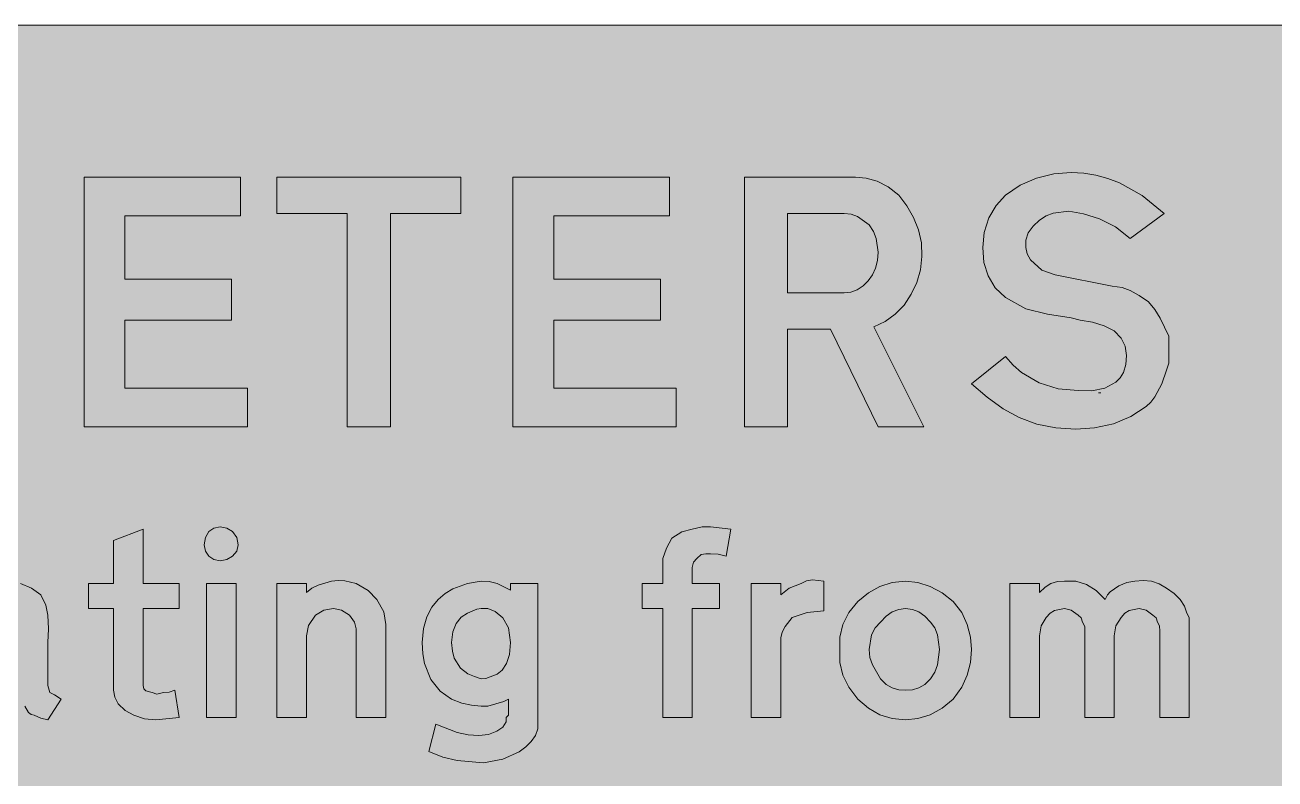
# Model space of a CAD drawing. Header units: metres. Extents: x 10 to 559, y 12 to 260.
# Drawn here: x 169.9 to 269.1, y 200.3 to 260.1 of the extents above; entities that cross this region are included whole.
import ezdxf

# ---------------------------------------------------------------- set-up
doc = ezdxf.new("R2010")
doc.units = ezdxf.units.M
for name, color, linetype, true_color in [('FILL_BLUE_0000FF', 7, 'Continuous', 0x0000ff), ('FILL_WHITE_FFFFFF', 7, 'Continuous', 0xffffff), ('STROKE_WHITE_FFFFFF', 7, 'Continuous', 0xffffff)]:
    doc.layers.add(name, color=color, linetype=linetype, true_color=true_color)

msp = doc.modelspace()

# ---------------------------------------------------------------- hatches: boundary and pattern name
at = {"layer": 'FILL_BLUE_0000FF', "true_color": 0x0000ff}
h = msp.add_hatch(color=7, dxfattribs=at)
h.dxf.hatch_style = 1
h.paths.add_polyline_path([(553.76, 259.97), (555.08, 259.58), (556.32, 258.96), (557.46, 258.12), (558.3, 256.98), (558.92, 255.74), (559.31, 254.42), (559.44, 253.08), (559.44, 19.26), (559.31, 17.91), (558.9, 16.56), (558.25, 15.32), (557.46, 14.22), (556.29, 13.28), (555.01, 12.6), (553.69, 12.2), (552.42, 12.06), (17.28, 12.06), (16.04, 12.2), (14.78, 12.6), (13.56, 13.28), (12.42, 14.22), (11.48, 15.36), (10.8, 16.61), (10.4, 17.92), (10.26, 19.26), (10.26, 253.08), (10.4, 254.41), (10.8, 255.6), (11.48, 256.93), (12.42, 258.12), (13.52, 259.07), (14.76, 259.74), (16.09, 259.99), (17.28, 260.1), (552.42, 260.1), (553.76, 259.97)])
at = {"layer": 'FILL_WHITE_FFFFFF', "true_color": 0xffffff}
h = msp.add_hatch(color=7, dxfattribs=at)
h.dxf.hatch_style = 1
h.paths.add_polyline_path([(174.6, 248.04), (187.02, 248.04), (187.02, 244.98), (177.84, 244.98), (177.84, 239.94), (186.3, 239.94), (186.3, 236.7), (177.84, 236.7), (177.84, 231.3), (187.56, 231.3), (187.56, 228.24), (174.6, 228.24), (174.6, 248.04)])
h = msp.add_hatch(color=7, dxfattribs=at)
h.dxf.hatch_style = 1
h.paths.add_polyline_path([(204.48, 245.16), (198.9, 245.16), (198.9, 228.24), (195.48, 228.24), (195.48, 245.16), (189.9, 245.16), (189.9, 248.04), (204.48, 248.04), (204.48, 245.16)])
h = msp.add_hatch(color=7, dxfattribs=at)
h.dxf.hatch_style = 1
h.paths.add_polyline_path([(208.62, 248.04), (221.04, 248.04), (221.04, 244.98), (211.86, 244.98), (211.86, 239.94), (220.32, 239.94), (220.32, 236.7), (211.86, 236.7), (211.86, 231.3), (221.58, 231.3), (221.58, 228.24), (208.62, 228.24), (208.62, 248.04)])
h = msp.add_hatch(color=7, dxfattribs=at)
h.dxf.hatch_style = 1
h.paths.add_polyline_path([(235.8, 248.04), (236.64, 247.97), (237.51, 247.73), (238.38, 247.28), (239.22, 246.6), (239.86, 245.76), (240.39, 244.85), (240.79, 243.87), (241.02, 242.82), (241.06, 241.74), (240.94, 240.69), (240.65, 239.68), (240.21, 238.75), (239.64, 237.9), (238.94, 237.18), (238.14, 236.59), (237.24, 236.16), (241.2, 228.24), (237.6, 228.24), (233.82, 235.98), (230.4, 235.98), (230.4, 228.24), (226.98, 228.24), (226.98, 248.04), (235.8, 248.04)])
h.paths.add_polyline_path([(235.43, 238.93), (235.93, 239.11), (236.39, 239.41), (236.79, 239.81), (237.13, 240.28), (237.38, 240.83), (237.54, 241.44), (237.6, 242.1), (237.44, 243.18), (237.22, 243.72), (236.88, 244.26), (235.96, 244.91), (235.44, 245.1), (234.9, 245.16), (230.4, 245.16), (230.4, 238.86), (234.9, 238.86), (235.43, 238.93)], flags=16)
h = msp.add_hatch(color=7, dxfattribs=at)
h.dxf.hatch_style = 1
h.paths.add_polyline_path([(260.64, 233.28), (260.46, 232.74), (260.1, 231.66), (259.54, 230.62), (259.21, 230.19), (258.84, 229.86), (257.64, 229.05), (256.25, 228.49), (254.76, 228.16), (253.26, 228.06), (251.68, 228.16), (250.18, 228.46), (248.78, 228.97), (247.5, 229.68), (246.24, 230.6), (244.98, 231.66), (247.68, 233.82), (248.3, 233.14), (248.96, 232.56), (250.36, 231.73), (251.86, 231.26), (253.44, 231.12), (254.53, 231.09), (255.58, 231.3), (256.45, 231.78), (256.79, 232.13), (257.04, 232.56), (257.24, 233.18), (257.29, 233.91), (257.17, 234.64), (256.86, 235.26), (256.3, 235.84), (255.51, 236.25), (254.58, 236.53), (253.62, 236.7), (252.9, 236.88), (251.03, 237.17), (249.3, 237.6), (247.68, 238.5), (246.87, 239.27), (246.31, 240.21), (245.98, 241.28), (245.88, 242.46), (246.01, 243.66), (246.37, 244.8), (246.94, 245.8), (247.68, 246.6), (248.85, 247.41), (250.15, 247.97), (251.53, 248.3), (252.9, 248.4), (253.9, 248.35), (254.86, 248.2), (255.8, 247.94), (256.72, 247.59), (258.52, 246.58), (260.28, 245.16), (257.58, 243.18), (256.42, 244.1), (255.15, 244.73), (253.88, 245.13), (252.72, 245.34), (251.48, 245.18), (250.92, 244.96), (250.38, 244.62), (249.88, 244.16), (249.5, 243.61), (249.29, 243.03), (249.3, 242.46), (249.4, 241.95), (249.66, 241.49), (250.56, 240.66), (251.64, 240.3), (256.14, 239.4), (256.93, 239.29), (257.58, 239.04), (258.3, 238.66), (259.02, 238.14), (259.53, 237.54), (259.96, 236.86), (260.64, 235.44), (260.64, 234), (260.64, 233.82), (260.64, 233.75), (260.64, 233.64), (260.64, 233.28)])
h = msp.add_hatch(color=7, dxfattribs=at)
h.dxf.hatch_style = 1
h.paths.add_polyline_path([(179.34, 207.48), (179.5, 207.32), (180, 207.18), (180.38, 207.05), (180.9, 207.18), (181.35, 207.2), (181.8, 207.36), (182.16, 205.2), (180.29, 205.02), (179.4, 205.1), (178.56, 205.38), (177.86, 205.76), (177.3, 206.28), (177.05, 206.82), (176.94, 207.36), (176.94, 213.84), (174.96, 213.84), (174.96, 215.82), (176.94, 215.82), (176.94, 219.24), (179.28, 220.14), (179.28, 215.82), (182.16, 215.82), (182.16, 213.84), (179.28, 213.84), (179.28, 207.72), (179.34, 207.48)])
h = msp.add_hatch(color=7, dxfattribs=at)
h.dxf.hatch_style = 1
h.paths.add_polyline_path([(186.72, 218.38), (186.39, 217.98), (185.93, 217.72), (185.4, 217.62), (184.9, 217.72), (184.5, 217.98), (184.24, 218.38), (184.14, 218.88), (184.24, 219.48), (184.5, 219.94), (184.9, 220.22), (185.4, 220.32), (185.93, 220.22), (186.39, 219.94), (186.72, 219.48), (186.84, 218.88), (186.72, 218.38)])
h = msp.add_hatch(color=7, dxfattribs=at)
h.dxf.hatch_style = 1
h.paths.add_polyline_path([(222.84, 205.2), (220.5, 205.2), (220.5, 213.84), (218.88, 213.84), (218.88, 215.82), (220.5, 215.82), (220.5, 217.8), (220.79, 218.61), (221.22, 219.42), (222.03, 219.91), (222.84, 220.14), (223.63, 220.3), (224.28, 220.32), (225.9, 220.14), (225.54, 217.98), (224.91, 218.14), (224.28, 218.16), (224.1, 218.16), (223.92, 218.16), (223.56, 218.11), (223.2, 217.8), (222.95, 217.51), (222.84, 217.08), (222.84, 215.82), (225, 215.82), (225, 213.84), (222.84, 213.84), (222.84, 205.2)])
h = msp.add_hatch(color=7, dxfattribs=at)
h.dxf.hatch_style = 1
h.paths.add_polyline_path([(163.89, 215.21), (164.34, 215.46), (164.88, 215.71), (165.42, 215.82), (166.32, 216.07), (167.22, 216.18), (168.39, 216.13), (168.99, 216.03), (169.56, 215.82), (170.44, 215.44), (171.18, 214.92), (171.58, 214.11), (171.72, 213.3), (171.79, 212.22), (171.72, 211.14), (171.72, 207.72), (171.9, 207.18), (172.26, 207), (172.8, 206.64), (171.72, 205.02), (171.18, 205.13), (170.64, 205.38), (170.4, 205.44), (170.21, 205.6), (169.92, 206.1), (169.27, 205.58), (168.48, 205.2), (167.49, 205.04), (166.5, 205.02), (165.69, 205.13), (164.88, 205.38), (164.25, 205.78), (163.62, 206.46), (163.21, 207.29), (163.08, 208.26), (163.21, 209.34), (163.62, 210.42), (164.43, 210.94), (165.24, 211.32), (166.68, 211.68), (167.76, 211.68), (169.56, 211.86), (169.56, 212.4), (169.56, 212.94), (169.2, 213.48), (168.82, 213.88), (168.3, 214.02), (167.49, 214.15), (166.68, 214.02), (166.14, 214.02), (165.6, 213.84), (164.34, 213.3), (163.44, 215.1), (163.89, 215.21)])
h.paths.add_polyline_path([(168.12, 206.82), (168.64, 206.95), (169.02, 207.36), (169.27, 207.47), (169.38, 207.72), (169.56, 208.26), (169.56, 210.06), (168.3, 210.06), (167.04, 209.7), (166.14, 209.52), (165.71, 209.23), (165.42, 208.8), (165.35, 208.42), (165.42, 207.9), (165.53, 207.54), (165.78, 207.18), (166.14, 206.93), (166.5, 206.82), (167.31, 206.68), (168.12, 206.82)], flags=16)
h = msp.add_hatch(color=7, dxfattribs=at)
h.dxf.hatch_style = 1
h.paths.add_polyline_path([(186.66, 215.82), (186.66, 205.2), (184.32, 205.2), (184.32, 215.82), (186.66, 215.82)])
h = msp.add_hatch(color=7, dxfattribs=at)
h.dxf.hatch_style = 1
h.paths.add_polyline_path([(193.61, 213.7), (192.96, 213.3), (192.4, 212.49), (192.24, 211.68), (192.24, 205.2), (189.9, 205.2), (189.9, 215.82), (192.24, 215.82), (192.24, 215.1), (192.68, 215.44), (193.16, 215.68), (194.22, 216), (194.76, 216.07), (195.28, 216.04), (196.2, 215.82), (197.14, 215.26), (197.82, 214.56), (198.38, 213.57), (198.54, 212.58), (198.54, 205.2), (196.2, 205.2), (196.2, 212.22), (196.06, 212.76), (195.66, 213.3), (195.03, 213.7), (194.4, 213.84), (193.61, 213.7)])
h = msp.add_hatch(color=7, dxfattribs=at)
h.dxf.hatch_style = 1
h.paths.add_polyline_path([(210.6, 215.82), (210.6, 204.3), (210.4, 203.78), (210.08, 203.3), (209.64, 202.86), (209.11, 202.48), (207.82, 201.9), (206.28, 201.6), (204.19, 201.78), (203.07, 202.06), (201.96, 202.5), (202.5, 204.66), (204.21, 204.01), (205.08, 203.82), (205.92, 203.76), (206.69, 203.85), (207.34, 204.1), (207.82, 204.44), (208.08, 204.84), (208.08, 205.2), (208.26, 205.38), (208.26, 206.28), (208.26, 206.64), (207.9, 206.46), (206.64, 206.1), (206.28, 206.1), (206.1, 206.1), (205.33, 206.17), (204.58, 206.33), (203.76, 206.64), (202.86, 207.29), (202.12, 208.21), (201.61, 209.47), (201.47, 210.25), (201.42, 211.14), (201.52, 212.26), (201.78, 213.19), (202.18, 213.95), (202.68, 214.56), (203.25, 215.04), (203.85, 215.39), (205.02, 215.82), (206.1, 216), (206.73, 215.98), (207.36, 215.82), (208.44, 215.28), (208.44, 215.82), (210.6, 215.82)])
h.paths.add_polyline_path([(205.02, 213.48), (204.52, 213.14), (204.12, 212.65), (203.86, 211.99), (203.76, 211.14), (203.82, 210.46), (203.97, 209.91), (204.46, 209.11), (205.05, 208.66), (205.56, 208.44), (206.1, 208.26), (206.46, 208.3), (207.36, 208.62), (207.76, 208.96), (208.1, 209.47), (208.35, 210.19), (208.44, 211.14), (208.26, 212.3), (207.81, 213.1), (207.22, 213.6), (206.64, 213.84), (206.1, 213.84), (205.76, 213.79), (205.02, 213.48)], flags=16)
h = msp.add_hatch(color=7, dxfattribs=at)
h.dxf.hatch_style = 1
h.paths.add_polyline_path([(230.53, 215.44), (231.48, 215.82), (231.91, 216.03), (232.38, 216.11), (233.28, 216), (233.28, 213.66), (231.95, 213.53), (230.76, 213.12), (230.22, 212.4), (229.97, 211.95), (229.86, 211.5), (229.86, 205.2), (227.52, 205.2), (227.52, 215.82), (229.86, 215.82), (229.86, 214.92), (230.53, 215.44)])
h = msp.add_hatch(color=7, dxfattribs=at)
h.dxf.hatch_style = 1
h.paths.add_polyline_path([(234.79, 212.56), (235.27, 213.51), (235.98, 214.38), (236.82, 215.09), (237.73, 215.59), (238.71, 215.9), (239.76, 216), (240.73, 215.9), (241.72, 215.59), (242.67, 215.09), (243.54, 214.38), (244.22, 213.51), (244.66, 212.56), (244.91, 211.57), (244.98, 210.6), (244.91, 209.55), (244.66, 208.55), (244.22, 207.59), (243.54, 206.64), (242.67, 205.93), (241.72, 205.42), (240.73, 205.12), (239.76, 205.02), (238.71, 205.12), (237.73, 205.42), (236.82, 205.93), (235.98, 206.64), (235.27, 207.59), (234.79, 208.55), (234.54, 209.55), (234.54, 210.6), (234.54, 211.57), (234.79, 212.56)])
h.paths.add_polyline_path([(238.7, 213.57), (238.22, 213.23), (237.78, 212.76), (237.34, 212.3), (237.06, 211.75), (236.88, 210.6), (236.94, 209.96), (237.13, 209.36), (237.78, 208.26), (238.22, 207.82), (238.7, 207.54), (239.22, 207.4), (239.76, 207.36), (240.3, 207.4), (240.82, 207.54), (241.3, 207.82), (241.74, 208.26), (242.08, 208.8), (242.3, 209.36), (242.46, 210.6), (242.3, 211.75), (242.08, 212.3), (241.74, 212.76), (241.3, 213.23), (240.82, 213.57), (240.3, 213.77), (239.76, 213.84), (239.22, 213.77), (238.7, 213.57)], flags=16)
h = msp.add_hatch(color=7, dxfattribs=at)
h.dxf.hatch_style = 1
h.paths.add_polyline_path([(253.8, 212.76), (253.69, 213.1), (253.44, 213.3), (252.9, 213.7), (252.36, 213.84), (251.57, 213.68), (251.22, 213.46), (250.92, 213.12), (250.51, 212.47), (250.38, 211.68), (250.38, 205.2), (248.04, 205.2), (248.04, 215.82), (250.38, 215.82), (250.38, 215.1), (250.83, 215.53), (251.28, 215.82), (251.82, 215.98), (252.36, 216), (253.27, 216), (254.11, 215.75), (254.89, 215.27), (255.6, 214.56), (255.77, 214.91), (256, 215.17), (256.68, 215.64), (257.31, 215.89), (257.94, 216), (258.61, 216.07), (259.27, 216), (259.89, 215.8), (260.46, 215.46), (261.07, 215.02), (261.54, 214.54), (261.88, 214.02), (262.08, 213.48), (262.26, 213.12), (262.26, 212.76), (262.26, 205.2), (259.92, 205.2), (259.92, 212.04), (259.9, 212.47), (259.74, 212.76), (259.63, 213.1), (259.38, 213.3), (258.84, 213.7), (258.3, 213.84), (257.51, 213.68), (257.16, 213.46), (256.86, 213.12), (256.45, 212.47), (256.32, 211.68), (256.32, 205.2), (253.98, 205.2), (253.98, 212.22), (253.98, 212.4), (253.8, 212.76)])

# ---------------------------------------------------------------- linework, layer by layer
at = {"layer": 'FILL_BLUE_0000FF', "lineweight": 0, "true_color": 0x0000ff}
msp.add_lwpolyline([(552.42, 12.06), (17.28, 12.06), (16.04, 12.2), (14.78, 12.6), (13.56, 13.28), (12.42, 14.22), (11.48, 15.36), (10.8, 16.61), (10.4, 17.92), (10.26, 19.26), (10.26, 253.08), (10.4, 254.41), (10.8, 255.6), (11.48, 256.93), (12.42, 258.12), (13.52, 259.07), (14.76, 259.74), (16.09, 259.99), (17.28, 260.1), (552.42, 260.1)], dxfattribs=at)
at = {"layer": 'FILL_WHITE_FFFFFF', "lineweight": 0, "true_color": 0xffffff}
for points in [[(174.6, 248.04), (187.02, 248.04), (187.02, 244.98), (177.84, 244.98), (177.84, 239.94), (186.3, 239.94), (186.3, 236.7), (177.84, 236.7), (177.84, 231.3), (187.56, 231.3), (187.56, 228.24), (174.6, 228.24)], [(204.48, 245.16), (198.9, 245.16), (198.9, 228.24), (195.48, 228.24), (195.48, 245.16), (189.9, 245.16), (189.9, 248.04), (204.48, 248.04)], [(208.62, 248.04), (221.04, 248.04), (221.04, 244.98), (211.86, 244.98), (211.86, 239.94), (220.32, 239.94), (220.32, 236.7), (211.86, 236.7), (211.86, 231.3), (221.58, 231.3), (221.58, 228.24), (208.62, 228.24)], [(235.8, 248.04), (236.64, 247.97), (237.51, 247.73), (238.38, 247.28), (239.22, 246.6), (239.86, 245.76), (240.39, 244.85), (240.79, 243.87), (241.02, 242.82), (241.06, 241.74), (240.94, 240.69), (240.65, 239.68), (240.21, 238.75), (239.64, 237.9), (238.94, 237.18), (238.14, 236.59), (237.24, 236.16), (241.2, 228.24), (237.6, 228.24), (233.82, 235.98), (230.4, 235.98), (230.4, 228.24), (226.98, 228.24), (226.98, 248.04)], [(260.64, 233.28), (260.46, 232.74), (260.1, 231.66), (259.54, 230.62), (259.21, 230.19), (258.84, 229.86), (257.64, 229.05), (256.25, 228.49), (254.76, 228.16), (253.26, 228.06), (251.68, 228.16), (250.18, 228.46), (248.78, 228.97), (247.5, 229.68), (246.24, 230.6), (244.98, 231.66), (247.68, 233.82), (248.3, 233.14), (248.96, 232.56), (250.36, 231.73), (251.86, 231.26), (253.44, 231.12), (254.53, 231.09), (255.58, 231.3), (256.45, 231.78), (256.79, 232.13), (257.04, 232.56), (257.24, 233.18), (257.29, 233.91), (257.17, 234.64), (256.86, 235.26), (256.3, 235.84), (255.51, 236.25), (254.58, 236.53), (253.62, 236.7), (252.9, 236.88), (251.03, 237.17), (249.3, 237.6), (247.68, 238.5), (246.87, 239.27), (246.31, 240.21), (245.98, 241.28), (245.88, 242.46), (246.01, 243.66), (246.37, 244.8), (246.94, 245.8), (247.68, 246.6), (248.85, 247.41), (250.15, 247.97), (251.53, 248.3), (252.9, 248.4), (253.9, 248.35), (254.86, 248.2), (255.8, 247.94), (256.72, 247.59), (258.52, 246.58), (260.28, 245.16), (257.58, 243.18), (256.42, 244.1), (255.15, 244.73), (253.88, 245.13), (252.72, 245.34), (251.48, 245.18), (250.92, 244.96), (250.38, 244.62), (249.88, 244.16), (249.5, 243.61), (249.29, 243.03), (249.3, 242.46), (249.4, 241.95), (249.66, 241.49), (250.56, 240.66), (251.64, 240.3), (256.14, 239.4), (256.93, 239.29), (257.58, 239.04), (258.3, 238.66), (259.02, 238.14), (259.53, 237.54), (259.96, 236.86), (260.64, 235.44), (260.64, 234), (260.64, 233.82), (260.64, 233.75), (260.64, 233.64)], [(235.43, 238.93), (235.93, 239.11), (236.39, 239.41), (236.79, 239.81), (237.13, 240.28), (237.38, 240.83), (237.54, 241.44), (237.6, 242.1), (237.44, 243.18), (237.22, 243.72), (236.88, 244.26), (235.96, 244.91), (235.44, 245.1), (234.9, 245.16), (230.4, 245.16), (230.4, 238.86), (234.9, 238.86)], [(179.34, 207.48), (179.5, 207.32), (180, 207.18), (180.38, 207.05), (180.9, 207.18), (181.35, 207.2), (181.8, 207.36), (182.16, 205.2), (180.29, 205.02), (179.4, 205.1), (178.56, 205.38), (177.86, 205.76), (177.3, 206.28), (177.05, 206.82), (176.94, 207.36), (176.94, 213.84), (174.96, 213.84), (174.96, 215.82), (176.94, 215.82), (176.94, 219.24), (179.28, 220.14), (179.28, 215.82), (182.16, 215.82), (182.16, 213.84), (179.28, 213.84), (179.28, 207.72)], [(186.72, 218.38), (186.39, 217.98), (185.93, 217.72), (185.4, 217.62), (184.9, 217.72), (184.5, 217.98), (184.24, 218.38), (184.14, 218.88), (184.24, 219.48), (184.5, 219.94), (184.9, 220.22), (185.4, 220.32), (185.93, 220.22), (186.39, 219.94), (186.72, 219.48), (186.84, 218.88)], [(222.84, 205.2), (220.5, 205.2), (220.5, 213.84), (218.88, 213.84), (218.88, 215.82), (220.5, 215.82), (220.5, 217.8), (220.79, 218.61), (221.22, 219.42), (222.03, 219.91), (222.84, 220.14), (223.63, 220.3), (224.28, 220.32), (225.9, 220.14), (225.54, 217.98), (224.91, 218.14), (224.28, 218.16), (224.1, 218.16), (223.92, 218.16), (223.56, 218.11), (223.2, 217.8), (222.95, 217.51), (222.84, 217.08), (222.84, 215.82), (225, 215.82), (225, 213.84), (222.84, 213.84)], [(186.66, 215.82), (186.66, 205.2), (184.32, 205.2), (184.32, 215.82)], [(193.61, 213.7), (192.96, 213.3), (192.4, 212.49), (192.24, 211.68), (192.24, 205.2), (189.9, 205.2), (189.9, 215.82), (192.24, 215.82), (192.24, 215.1), (192.68, 215.44), (193.16, 215.68), (194.22, 216), (194.76, 216.07), (195.28, 216.04), (196.2, 215.82), (197.14, 215.26), (197.82, 214.56), (198.38, 213.57), (198.54, 212.58), (198.54, 205.2), (196.2, 205.2), (196.2, 212.22), (196.06, 212.76), (195.66, 213.3), (195.03, 213.7), (194.4, 213.84)], [(210.6, 215.82), (210.6, 204.3), (210.4, 203.78), (210.08, 203.3), (209.64, 202.86), (209.11, 202.48), (207.82, 201.9), (206.28, 201.6), (204.19, 201.78), (203.07, 202.06), (201.96, 202.5), (202.5, 204.66), (204.21, 204.01), (205.08, 203.82), (205.92, 203.76), (206.69, 203.85), (207.34, 204.1), (207.82, 204.44), (208.08, 204.84), (208.08, 205.2), (208.26, 205.38), (208.26, 206.28), (208.26, 206.64), (207.9, 206.46), (206.64, 206.1), (206.28, 206.1), (206.1, 206.1), (205.33, 206.17), (204.58, 206.33), (203.76, 206.64), (202.86, 207.29), (202.12, 208.21), (201.61, 209.47), (201.47, 210.25), (201.42, 211.14), (201.52, 212.26), (201.78, 213.19), (202.18, 213.95), (202.68, 214.56), (203.25, 215.04), (203.85, 215.39), (205.02, 215.82), (206.1, 216), (206.73, 215.98), (207.36, 215.82), (208.44, 215.28), (208.44, 215.82)], [(230.53, 215.44), (231.48, 215.82), (231.91, 216.03), (232.38, 216.11), (233.28, 216), (233.28, 213.66), (231.95, 213.53), (230.76, 213.12), (230.22, 212.4), (229.97, 211.95), (229.86, 211.5), (229.86, 205.2), (227.52, 205.2), (227.52, 215.82), (229.86, 215.82), (229.86, 214.92)], [(234.79, 212.56), (235.27, 213.51), (235.98, 214.38), (236.82, 215.09), (237.73, 215.59), (238.71, 215.9), (239.76, 216), (240.73, 215.9), (241.72, 215.59), (242.67, 215.09), (243.54, 214.38), (244.22, 213.51), (244.66, 212.56), (244.91, 211.57), (244.98, 210.6), (244.91, 209.55), (244.66, 208.55), (244.22, 207.59), (243.54, 206.64), (242.67, 205.93), (241.72, 205.42), (240.73, 205.12), (239.76, 205.02), (238.71, 205.12), (237.73, 205.42), (236.82, 205.93), (235.98, 206.64), (235.27, 207.59), (234.79, 208.55), (234.54, 209.55), (234.54, 210.6), (234.54, 211.57)], [(253.8, 212.76), (253.69, 213.1), (253.44, 213.3), (252.9, 213.7), (252.36, 213.84), (251.57, 213.68), (251.22, 213.46), (250.92, 213.12), (250.51, 212.47), (250.38, 211.68), (250.38, 205.2), (248.04, 205.2), (248.04, 215.82), (250.38, 215.82), (250.38, 215.1), (250.83, 215.53), (251.28, 215.82), (251.82, 215.98), (252.36, 216), (253.27, 216), (254.11, 215.75), (254.89, 215.27), (255.6, 214.56), (255.77, 214.91), (256, 215.17), (256.68, 215.64), (257.31, 215.89), (257.94, 216), (258.61, 216.07), (259.27, 216), (259.89, 215.8), (260.46, 215.46), (261.07, 215.02), (261.54, 214.54), (261.88, 214.02), (262.08, 213.48), (262.26, 213.12), (262.26, 212.76), (262.26, 205.2), (259.92, 205.2), (259.92, 212.04), (259.9, 212.47), (259.74, 212.76), (259.63, 213.1), (259.38, 213.3), (258.84, 213.7), (258.3, 213.84), (257.51, 213.68), (257.16, 213.46), (256.86, 213.12), (256.45, 212.47), (256.32, 211.68), (256.32, 205.2), (253.98, 205.2), (253.98, 212.22), (253.98, 212.4)], [(205.02, 213.48), (204.52, 213.14), (204.12, 212.65), (203.86, 211.99), (203.76, 211.14), (203.82, 210.46), (203.97, 209.91), (204.46, 209.11), (205.05, 208.66), (205.56, 208.44), (206.1, 208.26), (206.46, 208.3), (207.36, 208.62), (207.76, 208.96), (208.1, 209.47), (208.35, 210.19), (208.44, 211.14), (208.26, 212.3), (207.81, 213.1), (207.22, 213.6), (206.64, 213.84), (206.1, 213.84), (205.76, 213.79)], [(238.7, 213.57), (238.22, 213.23), (237.78, 212.76), (237.34, 212.3), (237.06, 211.75), (236.88, 210.6), (236.94, 209.96), (237.13, 209.36), (237.78, 208.26), (238.22, 207.82), (238.7, 207.54), (239.22, 207.4), (239.76, 207.36), (240.3, 207.4), (240.82, 207.54), (241.3, 207.82), (241.74, 208.26), (242.08, 208.8), (242.3, 209.36), (242.46, 210.6), (242.3, 211.75), (242.08, 212.3), (241.74, 212.76), (241.3, 213.23), (240.82, 213.57), (240.3, 213.77), (239.76, 213.84), (239.22, 213.77)]]:
    msp.add_lwpolyline(points, close=True, dxfattribs=at)
msp.add_lwpolyline([(169.56, 215.82), (170.44, 215.44), (171.18, 214.92), (171.58, 214.11), (171.72, 213.3), (171.79, 212.22), (171.72, 211.14), (171.72, 207.72), (171.9, 207.18), (172.26, 207), (172.8, 206.64), (171.72, 205.02), (171.18, 205.13), (170.64, 205.38), (170.4, 205.44), (170.21, 205.6), (169.92, 206.1)], dxfattribs=at)
at = {"layer": 'STROKE_WHITE_FFFFFF', "lineweight": 0, "true_color": 0xffffff}
for points in [[(226.98, 228.24), (226.98, 248.04)], [(255.06, 230.94), (255.24, 230.94)]]:
    msp.add_lwpolyline(points, dxfattribs=at)

doc.saveas('drawing.dxf')
